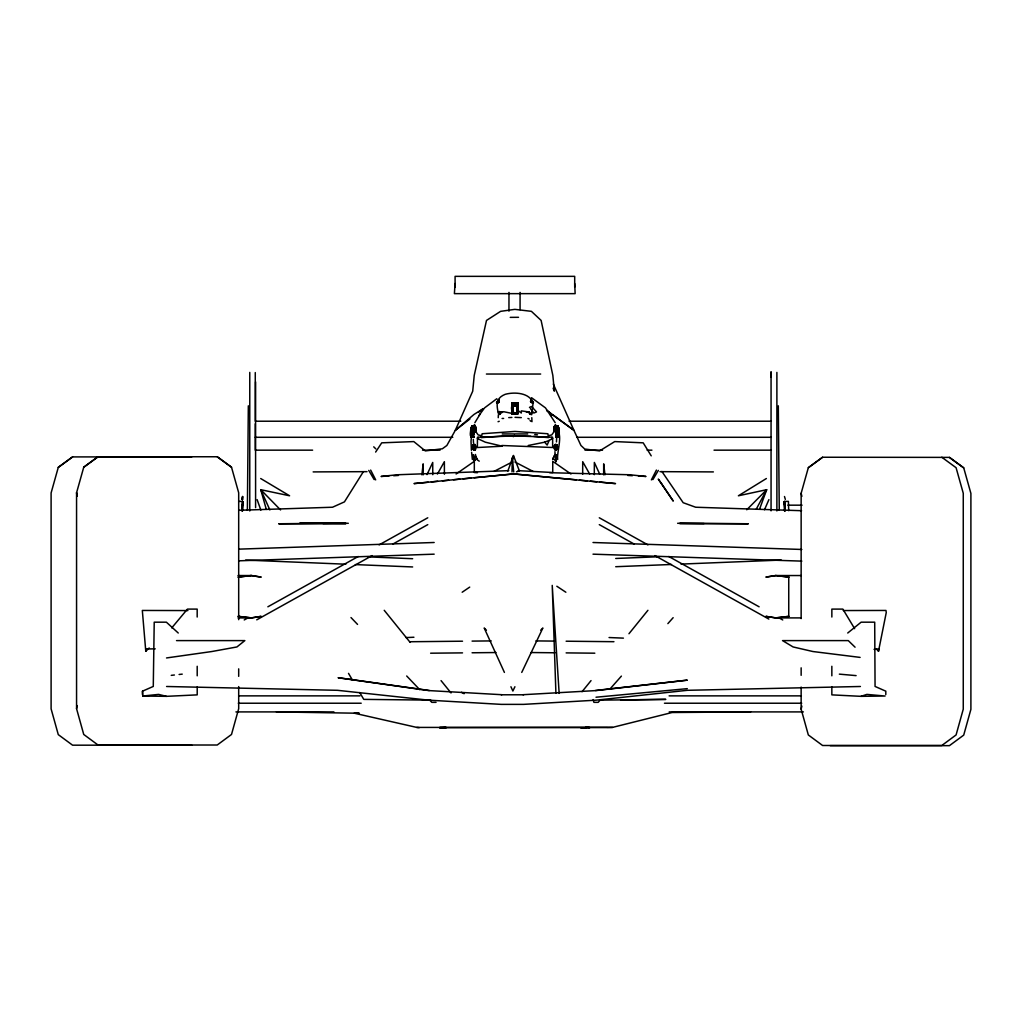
<?xml version="1.0" encoding="UTF-8"?>
<svg xmlns="http://www.w3.org/2000/svg" width="1022" height="1022" viewBox="0 0 1022 1022"><rect width="100%" height="100%" fill="white"/><g stroke="black" fill="none" stroke-linecap="round" stroke-linejoin="round"><path stroke-width="1.5" d="M508.956 311.199L508.982 292.407M511.856 403.128L513.683 403.281L515.011 406.219L516.072 403.575L515.011 403.026C509.378 403.869 510.63 416.043 518.18 414.038L518.18 403.128L511.856 403.128L515.011 406.219L515.011 402.809L511.856 403.128L511.856 414.038L516.48 413.565L518.18 410.691C514.219 418.266 510.566 410.742 512.52 404.61C517.962 400.087 519.317 409.886 516.825 413.271L515.011 414.012L503.616 411.7L499.605 413.693M520.07 309.64L520.083 292.407M558.6 436.828L558.306 429.981L556.147 429.585C559.251 428.205 559.2 433.456 556.441 433.545C559.008 432.868 560.145 437.569 557.079 436.982L558.753 436.931L556.492 428.09L556.811 430.058L558.37 429.355L558.038 426.276L554.997 426.583C560.452 424.667 559.251 433.341 559.021 436.726C554.869 438.016 556.134 430.735 555.649 428.167C561.717 419.467 553.055 437.25 558.638 432.881C557.731 428.767 558.51 429.253 558.664 432.536C557.769 433.967 557.642 434.58 558.817 433.136C555.227 420.412 559.813 437.135 555.994 437.046M831.844 686.925L831.844 694.871L861.009 696.34L885.09 696.033L866.873 694.398L861.009 696.34M831.844 675.81L831.844 666.28M831.857 617.033L831.857 609.099L842.869 609.099L854.635 628.671M242.584 499.617L242.597 496.513L241.754 499.375M472.164 436.19L470.657 436.036L471.283 433.737L473.263 433.788L472.113 433.264L472.151 425.957L472.713 431.514L472.253 433.724L471.283 433.737L471.116 436.943L472.253 430.479L473.314 429.866L472.739 429.202L470.657 436.036L473.876 437.058C470.146 436.432 472.381 428.525 473.812 426.136C474.195 429.061 475.396 437.71 470.848 436.752L471.423 433.801C477.555 431.769 469.187 424.603 471.346 433.775C477.21 433.149 469.098 431.603 470.848 436.752C470.657 433.29 469.315 424.245 475.179 426.263M481.234 435.615L478.207 434.95L475.779 431.603L475.141 425.433L471.832 426.289C473.531 429.521 469.75 430.914 471.781 435.768L473.467 435.334L472.113 434.503L470.874 429.968L473.327 430.185C471.18 426.851 471.5 434.363 471.781 435.768L473.122 436.407L471.436 436.611C472.113 434.337 471.972 431.68 470.554 434.861L472.113 435.653L470.657 436.036L471.142 433.596L473.429 433.558L471.283 433.737L470.733 436.445L473.774 436.764M552.736 472.253L552.761 461.344L570.966 474.004M582.681 474.259L582.706 461.676L589.656 474.055M594.306 474.668L594.344 462.442L599.659 474.029M603.657 474.847L603.683 463.847L604.96 474.808M511.856 410.691L512.725 413.297L515.011 414.012L516.48 413.565L518.18 410.691L521.309 413.016L521.309 410.87L529.038 411.981L531.657 414.74L533.088 403.026L531.363 401.723L531.504 400.547L533.484 402.425L530.431 401.365L531.759 400.407L530.955 402.221L533.088 403.026C529.843 392.818 514.666 391.694 505.2 394.326C495.453 398.261 496.564 405.031 498.34 413.335L499.528 411.559L499.63 414.421L500.997 411.879L502.351 412.007M247.375 510.361L248.333 405.811M554.154 427.694L557.194 427.388L554.128 429.828L555.7 430.505L557.871 429.125L557.565 427.809L557.258 426.851L554.409 426.442L557.871 426.033L558.114 429.036L556.568 429.84L558.191 429.074L557.718 425.931L557.194 427.388L558.625 433.111L558.025 429.534L556.3 429.623L558.255 429.713L558.625 433.111L557.846 433.392L556.543 430.173M474.31 461.727L473.199 454.854L474.349 461.88M474.821 450.012C474.31 447.968 470.554 444.608 475.179 444.774L475.396 449.552L473.748 450.038L472.752 447.457L473.007 448.403C474.681 448.16 475.422 450.293 473.748 450.038L474.885 444.506L475.128 449.948L473.237 449.539M472.675 427.4C469.596 433.75 474.272 436.087 471.666 429.099L471.487 427.132L474.86 426.608L472.151 425.957L471.832 429.048L473.058 429.253L473.122 432.498L472.637 433.941L471.142 433.596L470.554 434.861L472.075 435.027M472.151 425.957L472.305 433.366L473.263 433.788M472.266 430.083L473.25 431.565L472.062 432.383L473.774 433.903L472.113 434.503L471.909 433.187L473.122 432.498L472.19 431.463L472.701 429.534L475.754 428.346L472.611 426.864L472.266 430.083L472.726 428.755M515.957 413.846L512.61 412.275L513.555 413.693L518.18 413.258C516.059 411.087 519.508 402.029 513.351 404.495L512.686 411.087L513.453 413.603M473.314 430.351C474.387 428.652 471.564 429.828 472.598 431.22L472.062 432.383L472.969 433.29L471.653 433.775L471.615 436.241L473.122 436.407M472.292 425.982L471.921 429.087L472.42 426.148L475.46 426.468L472.611 426.864L472.253 429.751L473.212 429.432L471.998 429.138C470.887 422.533 470.184 444.2 472.19 431.463L473.263 429.61L472.637 433.941L471.334 432.996L471.768 429.534L473.876 430.543C471.806 430.275 469.724 433.264 472.483 433.903C469.29 432.485 472.33 427.656 475.703 430.684M557.373 437.058L559.021 436.726L558.446 433.775C553.528 434.631 561.959 430.901 556.811 431.258M242.393 510.668L242.597 501.393L238.663 501.393M512.009 471.921L512.316 457.907L513.721 471.921M473.454 426.251L473.071 430.07L473.454 426.251L474.566 425.369L475.779 431.603M473.697 454.994L474.808 460.424L474.144 459.044M531.696 413.45L530.405 414.408L529.038 411.981M556.913 436.752C560.771 436.368 554.678 425.944 557.45 426.136L558.038 429.036L557.718 425.931L556.351 426.2M556.811 429.227L557.871 429.125L557.45 426.136L554.218 427.17L557.156 428.014C558.025 430.211 556.147 433.839 558.293 433.801L558.089 435.742L556.415 435.321L557.769 434.478L557.808 432.37L556.62 431.552C559.06 430.16 555.47 428.985 558.191 429.074L558.038 426.276L556.683 426.787L558.37 427.119L558.191 429.074L556.811 429.227L556.556 430.569L556.913 433.277L558.153 433.647L558.089 435.742L556.747 436.381L558.434 436.586L558.446 433.775L556.607 433.762L558.587 433.724L559.213 436.011L556.185 436.33L559.315 434.848L558.842 432.447L557.718 431.616L557.871 427.477L558.983 431.578L558.6 435.359L557.629 429.432L558.523 433.405C560.184 430.07 555.419 427.72 556.07 431.782C556.198 435.142 560.835 431.833 557.233 433.916L556.53 433.698M474.195 428.716L472.841 427.886L471.155 428.397L472.394 430.032L470.669 431.68L473.045 433.162L471.04 433.149L470.554 434.861L472.062 434.299L470.567 433.366L470.669 431.68L472.266 430.735L471.334 429.93L471.487 427.132L475.715 427.72M471.589 429.202L471.653 426.659L473.173 426.813L471.832 426.289L471.5 429.368L475.741 429.853L472.19 431.463M554.128 429.828L558.37 429.355L558.37 427.119L557.028 427.86L558.702 428.384L559.302 433.341L556.441 433.545C559.583 434.682 555.278 427.758 558.37 429.355L558.37 427.119L556.862 427.273M241.997 510.757L242.188 506.005M242.457 499.681L242.597 496.513M556.926 433.251L556.453 441.926M556.837 449.527L555.559 449.718L555.866 448.173L557.079 448.39C555.981 444.596 554.601 452.018 556.3 449.706C554.243 442.743 558.587 443.714 556.888 449.182L554.691 449.539L554.448 446.129L555.981 444.787L555.815 449.156C560.976 448.236 553.336 439.601 554.486 448.875C557.041 453.398 559.187 442.973 554.895 444.762L554.742 445.643L555.981 444.787L554.742 445.643M242.15 510.859L242.597 501.393L242.38 505.175L242.572 504.293M498.238 417.679L498.378 414.753M555.738 461.867L556.888 454.841L554.908 459.938L555.942 459.019L555.776 461.701M471.27 436.841L471.5 433.826C473.199 435.321 468.957 428.959 473.569 429.649C471.168 428.205 470.312 433.034 472.305 433.366L471.5 433.826L471.436 436.611L474.157 437.263L471.116 436.943L471.423 433.801M473.007 449.028C474.757 451.903 475.077 442.615 473.045 445.209L472.828 448.3L474.527 449.744L473.442 449.769L474.131 447.406M556.275 444.519L554.946 445.17L556.837 444.966L555.189 444.493L557.079 448.39L557.028 445.183L556.517 444.774L555.84 446.269L556.3 449.706L557.245 448.288L556.888 449.182L555.942 447.393M556.198 432.625L558.842 432.447L559.302 433.341L556.275 435.168L559.315 434.848L558.817 433.136C555.189 435.168 561.704 431.092 557.603 430.709L558.702 428.384C556.275 428.537 556.517 433.788 558.446 433.775L558.753 436.931M242.457 511.153L242.968 501.738M530.955 402.221L530.865 400.956L531.363 401.723C533.854 402.08 531.248 399.053 531.951 402.872M472.982 429.202L471.755 429.048L471.832 426.289L474.86 426.608M556.185 436.33L559.213 436.011L558.727 433.584L557.527 433.839L557.718 431.616C559.404 430.773 556.326 428.41 557.833 429.406M515.829 413.782L517.055 412.543L517.03 408.468L518.18 405.364L515.011 402.809L518.18 403.128L517.017 406.207L516.825 413.271L518.18 413.258M499.055 402.221L498.493 400.56L496.513 402.425L499.055 402.221L498.251 400.19L499.298 399.538L497.369 401.94L498.059 402.885L499.055 402.221L499.132 400.956L496.909 403.026L498.059 402.885M472.471 435.525L472.483 430.007L473.403 428.103M455.084 283.516L454.394 293.646L575.13 293.646L574.696 283.516M473.301 435.921L471.781 435.768C472.1 432.165 469.43 428.537 475.652 427.183L472.42 426.148L472.164 429.508L473.39 430.045L471.385 430.594L471.487 433.392L471.615 429.738L472.701 429.725M473.786 449.731L474.553 446.167L475.626 446.141L475.396 449.552L473.786 449.731L472.828 448.3L473.045 445.209L474.885 444.506C476.712 447.01 472.943 443.369 474.234 445.899L474.042 449.974M475.754 428.346L472.713 428.039C473.863 430.85 469.353 431.488 473.02 431.718C476.137 430.428 468.868 430.76 472.036 432.638L472.049 430.454L471.014 441.21L471.398 450.293M548.699 435.602L551.714 434.938L554.141 431.578L554.754 425.42L556.441 426.238L556.811 430.058M557.884 432.791L557.603 433.788L556.99 429.483L555.994 430.53L557.437 431.195L556.121 432.217L557.68 432.843L557.233 433.916L558.651 432.855L557.258 426.851L554.218 427.17M558.191 431.092L557.923 435.155L556.415 435.321M471.755 429.048L471.998 426.059L475.46 426.468M555.495 444.557L557.169 447.457L555.764 444.94L557.22 445.796M556.441 426.238L554.754 425.42L554.141 431.578M557.693 459.478C556.453 452.644 563.761 433.085 556.045 429.904M876.403 648.944L878.498 651.27L878.741 648.996L874.053 649.353M421.869 474.808L423.172 463.847L423.197 474.847M470.976 436.918L471.346 433.775M471.627 435.014L471.436 436.611L472.956 436.764M149.186 647.974L145.776 651.27L146.057 648.996L155.216 648.829M472.33 431.488L472.458 430.632M471.576 433.826C473.582 433.047 470.414 429.163 472.943 429.521M473.007 448.403L473.237 444.992C476.776 443.701 471.41 445.503 475.728 447.074L474.323 447.125L474.106 444.8C476.61 444.672 472.803 445.234 473.991 447.444L472.828 448.3L473.186 449.207M474.208 448.773L474.63 448.058L475.6 448.888L474.515 448.926C475.358 450.74 474.31 449.182 474.642 447.099L475.715 448.032C474.195 448.913 473.25 444.442 472.905 447.47L474.578 444.57M471.998 429.138L472.42 426.148M471.283 433.737L470.848 436.752L474.31 437.161M498.161 400.969L496.948 401.723L498.647 401.735L498.161 400.969L496.948 401.723M557.808 432.37L556.109 433.877L557.769 434.478L557.974 433.162L556.747 432.485L557.68 431.437L556.556 430.569L557.795 429.189L557.335 426.43L554.307 426.749M554.448 446.129L554.499 447.087L555.764 447.112L556.006 445.541L557.041 445.63L554.639 445.324C553.528 446.652 556.556 446.64 555.713 445.349L556.032 449.961M472.075 429.214L472.534 426.442L475.562 426.762M554.959 451.635L555.048 454.445L552.659 459.402L555.048 454.445M472.713 433.89L471.18 432.549L471.934 429.853L473.825 429.917L472.241 429.444L472.611 426.864L475.652 427.183M878.498 651.27L886.253 612.574L885.972 610.453L843.291 610.556M557.309 433.239L556.837 435.487L557.412 430.62L555.636 428.895M558.293 433.801L558.434 436.586L557.871 429.892L556.632 430.696L556.466 430.019L558.408 430.224L558.089 435.742L556.581 435.909M238.688 686.58L238.688 708.693L231.509 734.46L217.226 745.012L98.023 745.012L83.74 734.46L76.561 708.693L77.289 705.589M554.78 449.156L556.3 449.706M941.811 457.243L956.081 467.706L963.261 493.268L963.261 709.179L956.081 734.946L941.811 745.498L822.595 745.498L808.325 734.946L801.146 709.179L801.874 706.074M472.151 431.642L471.091 431.527L470.567 433.366L472.151 431.642L470.874 429.968L471.155 428.397L475.754 429.061M471.078 433.417L470.593 435.5L472.113 435.653M512.137 412.236L511.856 413.322L515.024 413.91L517.809 412.249M554.128 428.333L557.156 428.014C557.143 431.271 557.884 433.366 559.213 436.011L556.275 435.168M472.253 429.751L473.327 430.594L472.253 429.751L472.713 428.039L475.741 429.853M191.766 456.911L72.562 456.911L58.28 467.386L51.1 492.949L51.1 708.859L58.28 734.626L72.562 745.179L191.766 745.179M238.688 619.677L238.688 492.783L231.509 467.22L217.226 456.757L98.023 456.757L83.74 467.22L76.561 492.783L76.561 708.693M801.146 618.591L801.146 493.268L808.325 467.706L822.595 457.243L949.438 457.396L963.72 467.859L970.9 493.422L970.9 709.345L963.72 735.112L949.438 745.651L830.234 745.651M531.759 400.407L532.59 401.697M553.605 431.693L554.844 429.329L554.435 426.161L555.342 425.356L555.866 426.34M555.253 449.987L556.888 449.182M507.845 471.053L513.44 455.544L519.38 470.861L516.48 471.819M759.576 509.109L766.692 489.691L738.395 495.785L766.372 478.526M472.649 433.481L471.295 432.74L471.346 433.43M478.168 437.403L477.376 438.464L485.361 442.194L502.262 446.218L477.363 447.521L477.491 437.25L515.024 435.909L552.519 437.224L552.634 438.451L549.133 440.431L547.153 445.081L544.662 442.181L528.259 445.49M764.494 509.774L768.914 499.617M499.63 414.421L500.997 411.879M557.156 446.499L554.371 448.019L555.444 447.087L555.866 448.76L554.601 448.607M427.017 474.604L432.728 462.442L432.766 474.668M514.922 686.733L512.878 691.025L510.923 686.733M521.744 672.412L542.874 628.006L540.715 630.204M497.625 401.224L498.506 400.075L497.816 400.841M651.384 479.893L656.418 470.082M558.089 433.584L557.131 433.226M756.178 509.326L766.692 489.691L746.763 509.774M555.291 460.411L555.457 458.891M437.429 474.055L444.378 461.676L444.404 474.259M513.095 413.31C514.73 413.948 510.668 404.853 515.011 403.409L513.683 403.281M474.86 422.712L480.276 413.769M652.879 479.599L658.334 470.401M362.989 472.266L344.44 501.879L332.533 507.231L238.854 510.297M375.636 452.069L381.717 442.833L413.795 441.581L425.318 450.919L442.36 448.773L446.87 445.477L455.314 430.326L472.713 391.196L474.234 375.393L486.498 320.435L500.614 311.34L514.858 309.359L531.414 311.34L541.123 320.435L552.838 375.393L554.358 391.171L553.132 388.232M473.365 426.493L474.361 425.024L474.259 426.493L473.365 426.493L473.71 428.384M478.935 415.596L484.569 407.88L496.845 398.708M513.261 436.701L514.462 435.206M582.042 691.715L591.035 680.614M628.964 633.742L647.922 610.3M558.357 432.217L557.169 429.521M171.747 627.891L187.46 609.099L197.182 609.099L197.182 617.033M557.935 433.545L557.91 430.083L557.475 431.029L558.6 431.361L557.578 431.91C560.005 432.996 557.437 429.47 556.006 430.914M474.63 458.904L474.808 460.424M558.153 432.715C558.089 435.027 558.791 429.879 556.773 430.441M600.284 699.955L598.177 702.344L593.935 702.344L593.13 699.572M609.789 689.224L621.402 676.104M667.864 623.637L673.14 617.684M518.18 403.128L516.314 404.878L518.18 407.765L517.669 410.755L516.762 405.453L517.809 404.431M474.106 445.63L475.447 445.349C476.52 447.649 472.215 443.42 472.918 446.512L474.106 445.63L473.033 445.656L474.31 444.966L473.237 444.992L473.812 444.532M552.659 459.402L553.209 458.341M554.371 448.019L555.534 446.154L555.764 447.112M557.578 431.91L558.638 431.373L556.07 431.782M554.486 448.875L555.444 448.045L555.866 448.76M556.275 432.996L558.587 431.118L557.488 429.572M847.723 633.014L861.124 622.181L874.704 622.181L875.062 686.439L885.806 691.179L885.806 694.564M557.769 434.478L557.974 433.162L556.351 433.302M469.903 419.007L455.314 430.326L474.004 414.447L483.278 408.634L478.411 412.403M558.153 433.647L557.233 433.916L557.757 433.264M58.28 467.373L72.562 456.911M83.74 467.22L98.023 456.757M808.325 467.706L822.595 457.243M555.815 429.457L558.842 429.138L558.6 430.236L556.032 431.348L557.527 432.063L557.054 432.919M557.488 432.919L555.853 432.229L557.68 431.437L556.62 431.552M554.18 430.658L557.642 430.939L558.983 429.943L557.335 429.291L557.45 426.136M456.119 474.004L474.31 461.344L474.336 472.253M473.863 430.198L471.781 430.658L471.206 432.549L471.934 433.558M462.174 592.236L469.711 587.101M514.155 404.584L516.251 403.217L516.851 403.971L513.606 404.878M557.718 431.616L558.779 431.514L557.782 432.549L559.315 434.848L556.262 433.66L559.187 431.654L557.463 430.019L557.156 428.014L557.629 429.738M472.394 431.654C470.363 432.14 473.339 434.184 471.742 433.75M472.317 429.47L473.199 429.904M244.232 619.958L248.397 617.633M267.866 606.8L358.249 556.492M379.111 544.879L427.771 517.784M256.739 619.843L372.149 555.598M393.01 543.985L427.771 524.631M557.757 432.102L559.251 432.51L556.824 432.804L558.14 433.469L557.22 433.469M473.62 434.657L472.113 434.503L472.317 432.012L471.219 431.386L473.045 432.434L471.64 432.28L472.458 430.799L471.768 429.534L471.857 431.999L473.595 433.021L472.023 433.405M472.841 427.886L471.487 427.132L471.5 429.368L472.739 429.202L471.334 429.93L471.155 428.397L472.534 429.317L470.874 429.968L472.279 430.977L471.64 433.021L473.518 433.328M497.407 401.697L498.238 400.407M473.429 433.558L470.567 433.366C473.914 432.255 469.392 427.95 472.266 432.74L471.206 432.549L471.666 430.288L472.458 430.07L471.679 431.884L472.343 432.089L473.838 431.361L473.097 430.466M493.958 471.436L512.163 462.008M471.219 432.868L471.972 430.109L471.564 433.239M557.629 429.432L556.862 429.623M556.006 430.185L557.45 429.764M512.137 404.405L513.082 403.984L513.006 406.207L512.29 405.491C513.696 409.758 511.409 410.908 513.811 413.744M472.279 430.977L470.669 431.68L472.19 431.833M472.151 429.317L475.626 431.54L472.394 432.932M555.674 427.541L557.258 426.851L557.718 429.304M142.505 694.564L142.505 691.179L153.274 686.439L154.22 622.181L166.382 622.181L178.25 633.014M529.473 407.382L531.542 406.488L536.524 411.93L533.829 413.041L530.341 408.506M475.626 431.54L472.598 431.22L473.748 432.242L471.73 432.728M557.744 431.923L555.853 432.229M498.302 412.058L499.528 411.559M544.662 442.181L549.133 440.431M498.059 421.703L499.234 421.281M556.926 429.508L557.705 429.495M518.18 405.364L515.011 404.482M472.42 429.789L473.723 429.61M607.234 727.498L612.51 727.396L672.08 712.513L750.633 711.912M511.856 414.038L513.555 413.693M473.684 436.343L470.848 436.752L471.142 433.596L473.774 433.903M238.024 617.901L251.271 617.901L261.198 616.343L251.463 617.901L238.062 616.343M775.8 575.539L765.874 577.111L775.621 575.539L789.01 577.111L775.8 575.539L801.082 575.539M558.638 431.769L557.565 433.341M472.381 429.585L471.679 431.552L473.25 431.565M166.535 657.951L211.835 651.525L236.925 646.952L244.846 640.602L176.525 640.602M557.59 433.073L557.603 432.332M238.33 577.111L251.271 575.539L261.198 577.111L251.463 575.539L238.062 577.111M775.8 617.901L789.01 616.343L775.621 617.901L765.874 616.343L775.8 617.901L801.082 617.901M512.776 403.703L513.862 403.575L513.197 405.415L512.52 404.61L513.21 412.62M556.977 432.549L558.229 432.996L557.974 429.636L558.727 429.687L558.076 432.37L558.485 430.569M595.443 690.502L687.295 680.154L596.018 690.578L523.009 694.704M556.901 432.14L557.935 429.828L557.156 429.7M171.249 675.35L174.392 675.005M179.106 674.482L182.235 674.137M556.683 426.787L558.204 426.634L558.28 429.176M557.028 427.86L558.536 427.707L558.446 429.61L556.39 429.789M557.182 428.537L558.702 428.384L558.523 429.904L556.556 430.569M554.116 429.048L557.156 428.729L557.603 430.058M555.942 430.262L558.983 429.943L557.603 430.709M556.581 431.054L559.098 430.799L557.667 431.143M555.764 431.361L557.284 431.207L555.7 430.505M557.539 431.463L557.475 431.029M556.683 432.025L559.187 431.654L557.578 430.952M555.968 433.073L558.842 432.817L559.315 434.133L556.249 434.631M556.262 433.66L559.302 433.341L557.603 432.472L557.412 430.773L558.6 431.361M556.109 433.877L558.727 433.584L559.021 436.726L555.866 437.212M556.236 435.794L559.277 435.474L558.779 433.392M556.747 436.381L558.268 436.228L558.216 433.762M556.096 436.752L559.123 436.432L558.664 433.686L558.893 436.892M142.505 691.179L142.761 696.033L158.589 694.398L166.407 696.34L197.208 694.871L197.208 686.925M428.218 482.218L413.974 483.598L513.657 473.914L615.538 483.598L599.863 482.103M431.386 481.911L437.71 481.285M442.462 480.825L448.786 480.212M453.538 479.752L459.862 479.139M463.03 478.833L470.938 478.066M474.106 477.759L513.657 473.914L576.357 479.867M557.412 430.62L557.335 430.249M596.018 697.221L687.295 688.649M442.385 727.919L446.039 727.881L439.549 727.613L445.822 727.115M510.246 317.369L518.524 317.305M515.778 404.559L517.413 404.648L517.119 403.703M496.628 402.004L497.369 401.94M586.13 727.638L580.93 727.996L589.796 727.638L586.091 727.089M549.619 472.701L629.654 474.757L646.006 476.456L638.418 476.035M508.739 417.615L511.869 417.436M388.96 475.997L381.065 476.456L397.43 474.757L508.815 470.657M393.687 475.728L398.427 475.46M405.99 637.587L413.923 637.243M615.729 558.472L658.717 556.747M615.729 566.712L671.454 564.476M681.01 564.093L781.306 560.056M502.249 433.954L527.722 433.941M239.225 549.133L434.171 542.49M239.225 560.81L434.171 554.167M860.409 686.49L687.295 690.31L596.018 700.172L523.583 704.375L501.227 704.375L428.793 700.172L337.516 690.31L166.586 686.49M475.434 454.458L476.737 459.402L479.241 461.165M502.109 418.458L503.616 418.445M620.597 699.981L665.807 699.38L600.093 700.134M300.046 522.74L345.985 523.481L278.699 523.762L348.31 523.29M409.899 641.739L462.519 641.203M472.087 641.101L491.212 640.909M430.62 653.199L462.519 652.879M472.087 652.777L496.002 652.534M313.154 471.909L367.026 471.653M323.003 523.545L345.985 523.481M439.549 727.613L606.902 727.434M486.408 374.039L540.664 374.039M460.756 421.217L255.27 421.217L255.27 372.57M569.075 421.217L771.367 421.217M471.627 432.638L472.918 432.638M557.131 432.625L558.434 432.625M255.27 437.288L452.797 437.288M577.034 437.288L771.367 437.288M312.617 450.165L255.27 450.165L255.27 423.811M422.52 450.165L440.048 450.165M585.006 450.165L602.52 450.165M647.13 450.165L651.908 450.165M714.033 450.165L771.367 450.165M787.86 505.175L802.066 505.175M801.836 549.466L593.015 542.503M801.836 561.129L593.015 554.167M238.024 575.539L251.271 575.539M501.227 694.781L523.583 694.781M238.88 695.867L359.987 695.867M669.116 695.867L801.376 695.867M436.049 702.344L431.808 702.344L429.623 700.044M238.305 703.225L361.2 703.225M664.453 703.225L801.721 703.225M235.929 711.912L333.913 711.912M669.206 711.912L803.394 711.912M276.438 711.912L354.187 713.177L416.81 727.421L612.51 727.396M476.725 458.354L475.588 456.579L477.274 459.415M704.069 523.545L679.643 523.481L748.372 523.762L677.637 523.29M187.895 610.568L142.326 610.453L145.776 651.27M659.995 471.653L713.382 471.909M430.76 700.121L363.755 699.38L359.744 692.533M535.847 640.909L554.972 641.101M566.137 641.216L613.941 641.701M531.07 652.534L554.972 652.777M566.137 652.892L594.817 653.186M142.761 696.033L166.407 696.34M515.024 417.334L521.309 417.615M472.79 437.007L471.116 436.943L472.496 437.071M801.567 510.706L695.663 507.231L683.181 502.709L661.886 471.461M530.763 436.279L502.147 436.113L481.324 437.62L482.154 433.737L514.896 431.437L547.869 433.75L548.456 437.608L533.727 436.42M368.112 556.875L412.645 558.715M245.625 560.069L345.832 564.208M355.375 564.591L412.645 566.955M609.061 637.536L623.42 638.137M518.218 470.657L552.761 472.509M627.802 475.447L632.35 475.703M501.802 694.704L428.793 690.578L338.078 677.714L429.355 690.502M474.31 472.509L477.453 472.701M501.789 445.49L552.647 447.508L552.634 438.451L551.842 437.378M532.641 401.94L533.382 401.991M472.164 429.508L473.007 429.636M416.81 727.421L419.224 727.638M839.343 674.137L856.104 675.619M579.487 480.174L587.331 480.915M590.461 481.209L596.733 481.809M557.616 436.586L559.021 436.726L558.587 433.724M473.071 431.284L474.016 432.242L472.496 432.089M474.349 428.039L471.321 427.72L471.41 429.623L473.48 429.802M474.042 429.47L471.014 429.151L472.33 430.364M473.39 430.045L471.998 429.904L472.534 430.275M472.266 430.735L471.334 429.93M473.288 431.067L470.772 430.811L472.202 431.169M473.045 432.434L470.605 432.536L473.033 432.817M473.901 433.085L471.027 432.843L470.542 434.146L472.062 434.299M473.467 435.334L471.947 435.18L471.819 433.469M534.774 434.503L537.495 434.835M238.33 616.343L251.271 617.901M860.102 657.402L812.899 651.525L793.098 646.952L782.533 640.602L848.273 640.602L855.069 647.194M513.734 413.693L515.024 413.91M527.697 412.007L526.419 412.236M531.836 400.956L532.628 401.186M527.94 418.458L529.217 419.007M514.96 462.008L533.139 471.436M461.471 692.303L464.129 693.708M599.288 517.784L647.935 544.879M668.784 556.492L759.116 606.8M779.965 618.412L782.737 619.958M599.288 524.631L634.036 543.985M654.885 555.598L768.838 619.077M531.517 397.699L545.467 407.867L555.189 422.686M260.699 478.526L289.584 495.785L260.763 489.691L266.32 509.416M546.706 410.295L573.93 430.326L580.93 445.477L584.725 449.028L599.595 450.919L614.733 441.581L643.196 442.833L651.231 455.838M556.837 586.245L565.856 592.236M472.113 433.264L471.027 432.459M556.671 429.879L557.399 430.39M546.629 410.435L550.36 413.144M552.838 414.958L573.93 430.326L553.336 384.106M949.438 457.396L963.72 467.872M217.226 456.757L231.509 467.22M530.048 420.553L530.814 421.268M373.733 446.831L375.815 448.901M486.395 630.204L484.198 628.006L504.408 672.412M280.552 509.94L260.763 489.691L269.885 509.952M350.993 617.543L357.547 624.416M406.692 675.989L419.799 689.735M384.221 610.3L410.141 642.378M441.057 680.614L451.021 692.954M549.759 413.757L551.101 415.584M529.6 413.22L530.405 414.408M368.75 470.401L374.193 479.599M348.515 673.37L352.526 680.218M370.667 470.082L375.687 479.893M529.013 412.62L529.588 413.744M257.11 499.617L260.865 510.131M476.316 431.706L475.064 429.342L475.141 425.433L473.927 425.395L474.029 426.366M784.487 496.513L785.33 499.375M471.985 432.817L472.253 433.737M801.146 493.268L801.874 496.347M784.513 504.293L784.704 505.175L784.487 501.393L788.409 501.393L788.716 510.681M474.067 445.554L474.323 447.125M557.578 425.97L557.948 429.061M471.602 452.312L472.368 459.491M557.871 429.125L557.718 425.931M559.149 693.363L552.225 585.389L555.917 693.363M473.288 439.358L473.531 443.254M784.104 501.738L784.615 511.153M784.922 510.859L784.487 501.393L784.692 510.668M531.798 417.666L531.977 421.703M784.883 506.005L785.088 510.757M512.316 457.907L512.507 462.583M556.39 454.982L555.942 459.019M778.304 405.811L779.262 510.361M771.099 377.169L771.061 371.765L771.061 510.847M513.44 455.544L513.466 458.686M197.195 666.28L197.208 675.81M801.146 667.839L801.146 675.325M801.146 687.065L801.146 709.179M788.741 577.111L788.741 616.343M776.886 372.404L776.886 510.949M574.696 287.144L574.696 276.349L455.084 276.349L455.084 287.361M255.589 381.896L255.589 507.666M249.764 372.404L249.764 510.962M238.688 668.861L238.688 676.334M555.253 449.539L556.057 449.361L555.253 449.539M517.196 413.258L516.148 413.706L517.196 413.258M532.181 400.828L530.699 399.538L532.181 400.828M358.952 713.164L354.187 713.177L358.965 713.177M556.683 426.481L555.802 426.481L555.687 424.999L556.683 426.481M662.039 484.39L658.296 479.101L673.268 501.087L662.039 484.39M77.289 495.874L76.561 492.783L77.289 495.874"/></g></svg>
